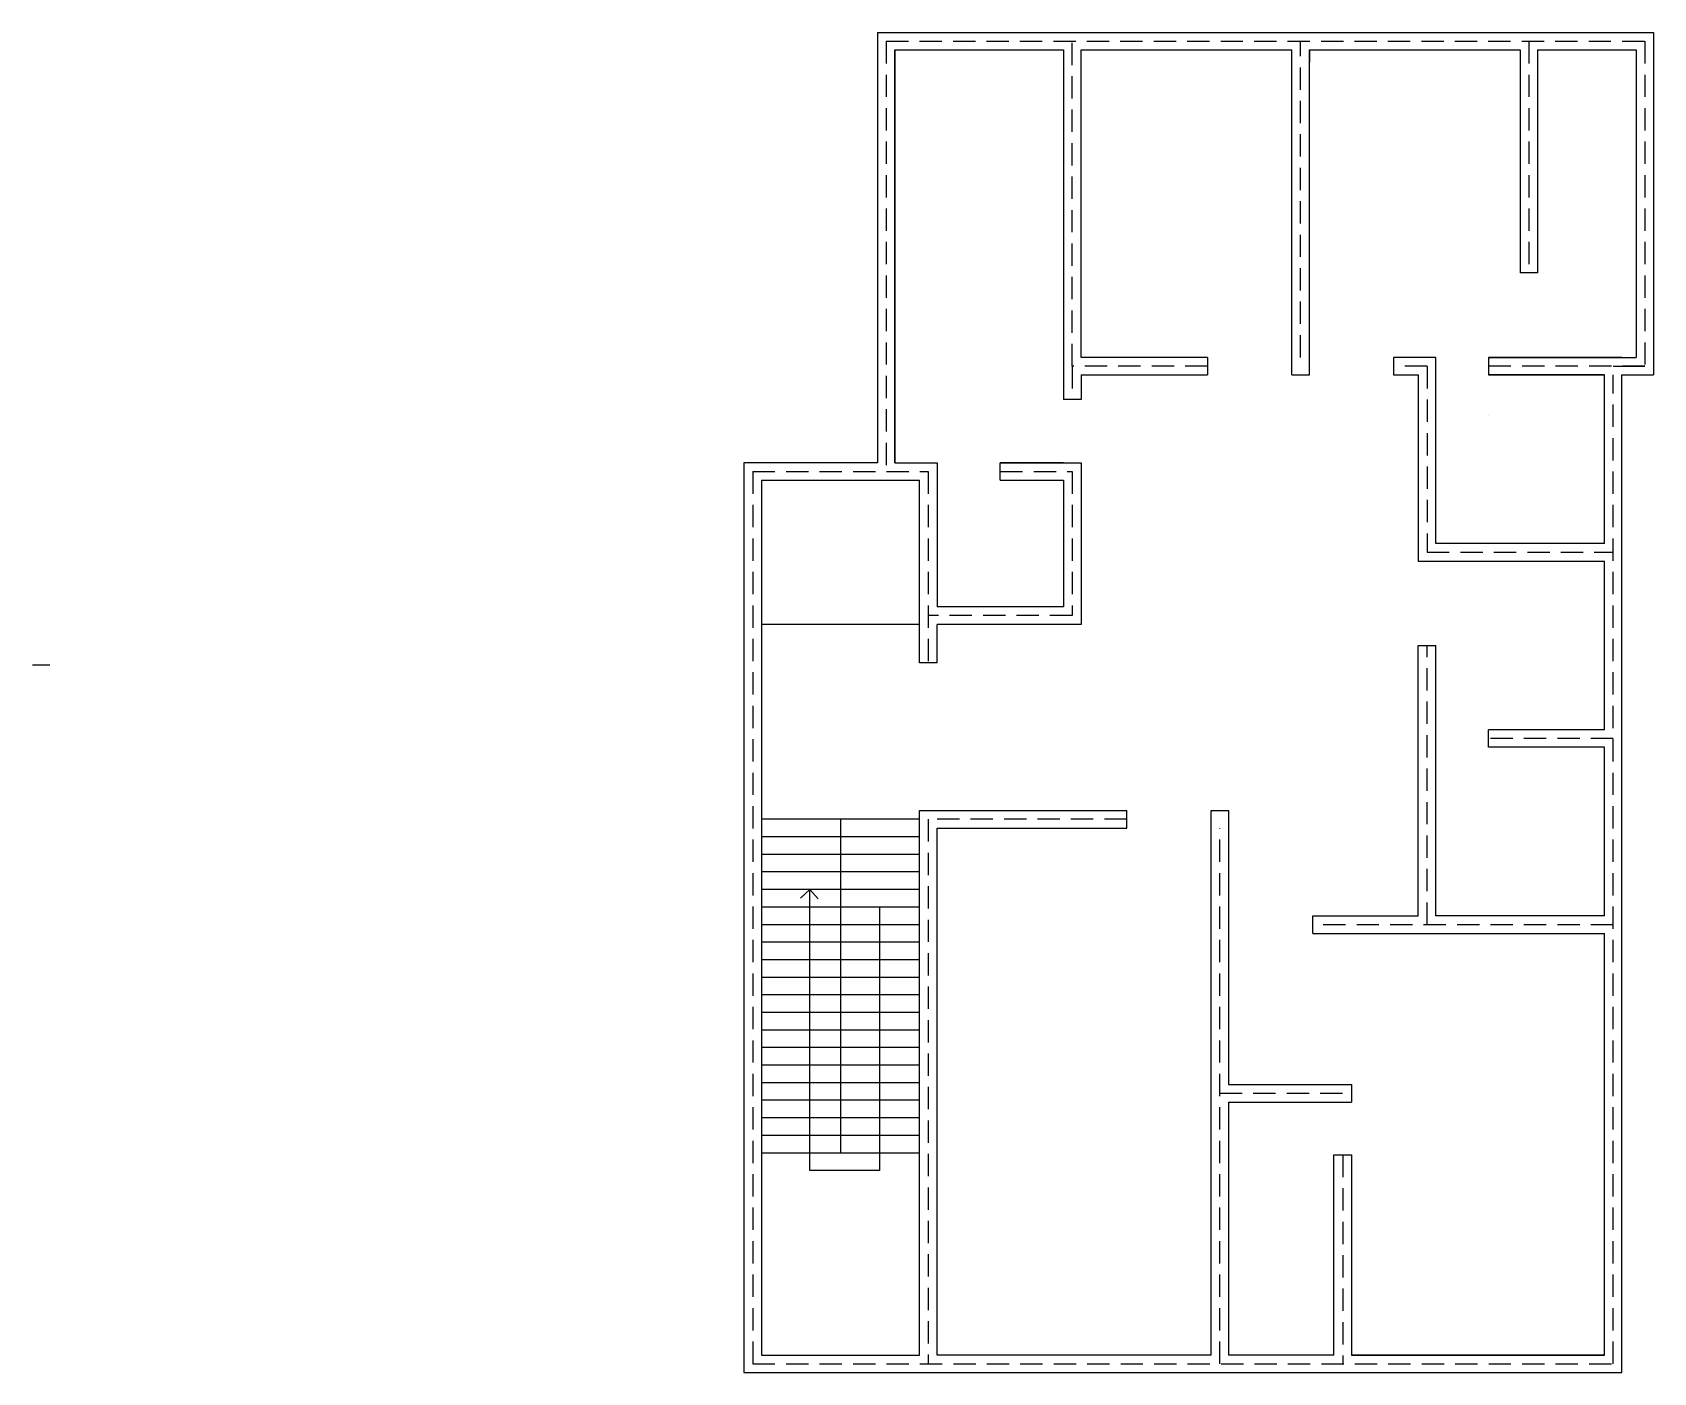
# Model space of a CAD drawing. Header units: inches. Extents: x 509 to 1433, y 385 to 1148.
import ezdxf

# ---------------------------------------------------------------- set-up
doc = ezdxf.new("R2010")
doc.units = ezdxf.units.IN
doc.linetypes.add('DASHED', pattern=[19.05, 12.7, -6.35])

msp = doc.modelspace()

# ---------------------------------------------------------------- linework, layer by layer
for p, q in [((990.62, 1147.82), (1432.62, 1147.82)), ((990.62, 1147.82), (990.62, 902.82)), ((1432.62, 1147.82), (1432.62, 952.82)), ((1000.62, 1137.82), (1096.62, 1137.82)), ((1000.62, 1137.82), (1000.62, 902.82)), ((1106.62, 1137.82), (1226.62, 1137.82)), ((1226.62, 952.82), (1226.62, 1137.82)), ((1236.62, 1137.82), (1236.62, 1130.86)), ((1236.62, 952.82), (1236.62, 1137.82)), ((1366.62, 1137.82), (1366.62, 1010.93)), ((1366.62, 1137.82), (1422.62, 1137.82)), ((1422.62, 1137.82), (1422.62, 962.82)), ((1366.62, 1010.93), (1356.62, 1010.93)), ((1178.62, 962.82), (1178.62, 952.82)), ((1284.62, 962.82), (1284.62, 952.82)), ((1338.62, 962.82), (1338.62, 952.82)), ((1404.62, 962.82), (1422.62, 962.82)), ((1106.62, 952.82), (1178.62, 952.82)), ((1106.62, 952.82), (1106.62, 938.82)), ((1226.62, 952.82), (1236.62, 952.82)), ((1284.62, 952.82), (1298.62, 952.82)), ((1338.62, 952.82), (1404.62, 952.82)), ((1404.62, 856.82), (1404.62, 952.82)), ((1409.62, 957.82), (1427.62, 957.82)), ((1414.62, 384.82), (1414.62, 952.82)), ((1414.62, 952.82), (1432.62, 952.82)), ((1106.62, 938.82), (1096.62, 938.82)), ((1338.62, 929.8), (1338.62, 929.8)), ((990.62, 902.82), (914.62, 902.82)), ((914.62, 902.82), (914.62, 384.82)), ((1060.62, 892.82), (1060.62, 902.82)), ((1106.62, 902.82), (1106.62, 897.5)), ((924.62, 892.82), (924.62, 394.82)), ((1014.62, 788.82), (1014.62, 892.82)), ((1298.62, 846.82), (1404.62, 846.82)), ((1404.62, 750.82), (1404.62, 846.82)), ((1014.62, 810.82), (924.62, 810.82)), ((1024.62, 788.82), (1024.62, 810.82)), ((1298.62, 798.82), (1308.62, 798.82)), ((509.48, 787.77), (519.48, 787.77)), ((1024.62, 788.82), (1014.62, 788.82)), ((1338.62, 740.82), (1338.62, 750.82)), ((1404.62, 740.82), (1338.62, 740.82)), ((1404.62, 644.82), (1404.62, 740.82)), ((1132.62, 694.82), (1132.62, 704.82)), ((1014.62, 699.82), (924.62, 699.82)), ((969.62, 699.82), (969.62, 509.82)), ((1014.62, 689.82), (924.62, 689.82)), ((1014.62, 679.82), (924.62, 679.82)), ((1014.62, 669.82), (924.62, 669.82)), ((1014.62, 659.82), (924.62, 659.82)), ((952.22, 659.82), (946.79, 654.84)), ((946.79, 654.84), (952.22, 659.82)), ((952.22, 499.82), (952.22, 659.82)), ((952.22, 659.82), (956.98, 654.63)), ((1014.62, 649.82), (924.62, 649.82)), ((991.81, 649.82), (991.81, 499.82)), ((1014.62, 639.82), (924.62, 639.82)), ((1238.62, 634.82), (1238.62, 644.82)), ((1238.62, 644.82), (1298.62, 644.82)), ((1404.62, 644.82), (1308.62, 644.82)), ((1014.62, 629.82), (924.62, 629.82)), ((1238.62, 634.82), (1404.62, 634.82)), ((1404.62, 394.82), (1404.62, 634.82)), ((1014.62, 619.82), (924.62, 619.82)), ((1014.62, 609.82), (924.62, 609.82)), ((1014.62, 599.82), (924.62, 599.82)), ((1014.62, 589.82), (924.62, 589.82)), ((1014.62, 579.82), (924.62, 579.82)), ((1014.62, 569.82), (924.62, 569.82)), ((1014.62, 559.82), (924.62, 559.82)), ((1014.62, 549.82), (924.62, 549.82)), ((1014.62, 539.82), (924.62, 539.82)), ((1190.62, 538.82), (1260.62, 538.82)), ((1014.62, 529.82), (924.62, 529.82)), ((1014.62, 519.82), (924.62, 519.82)), ((1014.62, 509.82), (924.62, 509.82)), ((1250.62, 394.82), (1250.62, 508.82)), ((1250.62, 508.82), (1260.62, 508.82)), ((991.81, 499.82), (952.22, 499.82)), ((924.62, 394.82), (1014.62, 394.82)), ((1260.62, 394.82), (1404.62, 394.82)), ((1404.62, 394.82), (1260.62, 394.82)), ((914.62, 384.82), (1414.62, 384.82))]:
    msp.add_line(p, q)
at = {"linetype": 'DASHED'}
for p, q in [((995.62, 1142.82), (1427.62, 1142.82)), ((995.62, 1142.82), (995.62, 897.82)), ((1427.62, 1142.82), (1427.62, 957.82)), ((1101.62, 957.82), (1101.62, 938.82)), ((1409.62, 389.82), (1409.62, 952.82)), ((919.62, 897.82), (919.62, 389.82)), ((1409.62, 745.82), (1338.62, 745.82)), ((1409.62, 639.82), (1238.62, 639.82)), ((919.62, 389.82), (1409.62, 389.82))]:
    msp.add_line(p, q, dxfattribs=at)
for points in [[(1000.62, 902.82), (1000.62, 902.82), (1000.62, 1137.82), (1096.62, 1137.82), (1096.62, 938.82)], [(1178.62, 962.82), (1106.62, 962.82), (1106.62, 1137.82), (1226.62, 1137.82)], [(1236.62, 1137.82), (1356.62, 1137.82), (1356.62, 1010.93)], [(1308.62, 962.82), (1284.62, 962.82)], [(1308.62, 856.82), (1308.62, 962.82)], [(1338.62, 962.82), (1404.62, 962.82)], [(1414.62, 962.82), (1414.62, 962.82), (1338.62, 962.82)], [(1298.62, 952.82), (1298.62, 846.82)], [(1404.62, 856.82), (1404.62, 952.82), (1338.62, 952.82)], [(1414.62, 846.82), (1414.62, 846.82), (1414.62, 952.82)], [(1000.62, 902.82), (1024.62, 902.82), (1024.62, 820.82)], [(1060.62, 902.82), (1106.62, 902.82), (1106.62, 810.82), (1024.62, 810.82)], [(1096.62, 902.82), (1060.62, 902.82)], [(924.62, 892.82), (1014.62, 892.82)], [(1060.62, 892.82), (1096.62, 892.82), (1096.62, 820.82), (1024.62, 820.82)], [(1298.62, 856.82), (1298.62, 856.82), (1298.62, 846.82)], [(1404.62, 856.82), (1308.62, 856.82)], [(1298.62, 644.82), (1298.62, 798.82)], [(1308.62, 644.82), (1308.62, 798.82)], [(1404.62, 750.82), (1338.62, 750.82)], [(1014.62, 394.82), (1014.62, 704.82), (1132.62, 704.82)], [(1180.62, 394.82), (1180.62, 704.82)], [(1180.62, 704.82), (1190.62, 704.82), (1190.62, 548.82)], [(1180.62, 394.82), (1024.62, 394.82), (1024.62, 694.82), (1132.62, 694.82)], [(1260.62, 634.82), (1260.62, 634.82)], [(1190.62, 548.82), (1260.62, 548.82)], [(1260.62, 548.82), (1260.62, 538.82)], [(1190.62, 538.82), (1190.62, 394.82)], [(1260.62, 508.82), (1260.62, 394.82)], [(1250.62, 394.82), (1190.62, 394.82)], [(1255.62, 389.82), (1255.62, 389.82)], [(1014.62, 384.82), (1260.62, 384.82)], [(1019.62, 384.82), (1019.62, 384.82)], [(1197.83, 384.82), (1197.84, 384.82)]]:
    msp.add_lwpolyline(points)
for points in [[(1178.62, 957.82), (1101.62, 957.82), (1101.62, 1142.82)], [(1231.62, 962.82), (1231.62, 1142.82)], [(1361.62, 1142.82), (1361.62, 1010.93)], [(1303.62, 957.82), (1284.62, 957.82)], [(1303.62, 957.82), (1303.62, 851.82), (1409.62, 851.82)], [(1427.62, 957.82), (1338.62, 957.82)], [(919.62, 897.82), (1019.62, 897.82), (1019.62, 788.82)], [(1060.62, 897.82), (1101.62, 897.82), (1101.62, 815.82), (1019.62, 815.82)], [(1303.62, 639.82), (1303.62, 798.82)], [(1132.62, 699.82), (1019.62, 699.82), (1019.62, 389.82)], [(1185.62, 389.82), (1185.62, 694.82)], [(1185.62, 543.82), (1260.62, 543.82)], [(1255.62, 508.82), (1255.62, 389.82)]]:
    msp.add_lwpolyline(points, dxfattribs=at)

doc.saveas('drawing.dxf')
